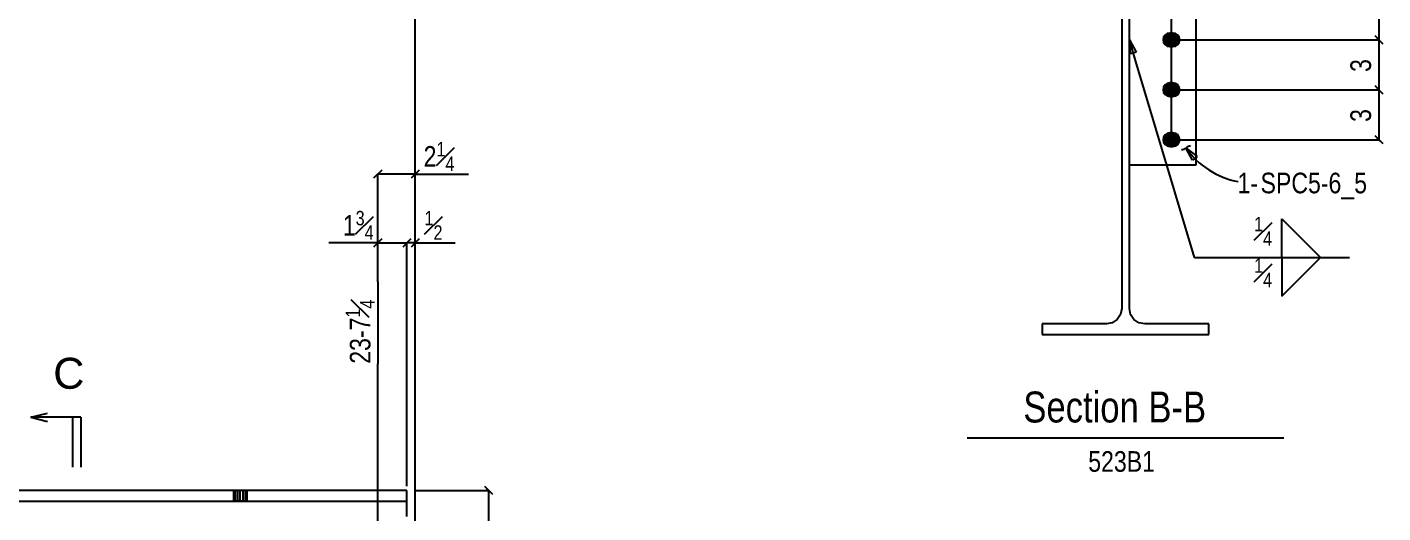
# Model space of a CAD drawing. Extents: x -23 to 149, y -71 to 107.
# Drawn here: x 67.7 to 149, y -1.4 to 27.8 of the extents above; entities that cross this region are included whole.
import ezdxf
from ezdxf.enums import TextEntityAlignment as Align

# ---------------------------------------------------------------- set-up
doc = ezdxf.new("R2010")
doc.units = 0
doc.header["$LTSCALE"] = 91.023009
doc.header["$MEASUREMENT"] = 0
doc.linetypes.add('SDS2_5', pattern=[0.04, 0.02, -0.02])
doc.layers.get('0').update_dxf_attribs({"linetype": 'CONTINUOUS'})
for name, color, linetype in [('OUTLINE', 7, 'CONTINUOUS'), ('SYSTEM_ANNOTATION', 7, 'CONTINUOUS'), ('USER_ADJUSTED', 7, 'CONTINUOUS'), ('USER_ANNOTATION', 7, 'CONTINUOUS')]:
    doc.layers.add(name, color=color, linetype=linetype)
doc.styles.add('ARIAL', font='arial.ttf', dxfattribs={"width": 0.8, "height": 0.2})

msp = doc.modelspace()

# ---------------------------------------------------------------- hatches: boundary and pattern name
for points in [[(136.449, 26.656), (136.604, 26.687), (136.736, 26.775), (136.824, 26.907), (136.855, 27.062), (136.824, 27.218), (136.736, 27.349), (136.604, 27.437), (136.449, 27.468), (136.261, 27.468), (136.106, 27.437), (135.974, 27.349), (135.886, 27.218), (135.855, 27.062), (135.886, 26.907), (135.974, 26.775), (136.106, 26.687), (136.261, 26.656), (136.449, 26.656)], [(136.449, 23.656), (136.604, 23.687), (136.736, 23.775), (136.824, 23.907), (136.855, 24.062), (136.824, 24.218), (136.736, 24.349), (136.604, 24.437), (136.449, 24.468), (136.261, 24.468), (136.106, 24.437), (135.974, 24.349), (135.886, 24.218), (135.855, 24.062), (135.886, 23.907), (135.974, 23.775), (136.106, 23.687), (136.261, 23.656), (136.449, 23.656)], [(136.449, 20.656), (136.604, 20.687), (136.736, 20.775), (136.824, 20.907), (136.855, 21.062), (136.824, 21.218), (136.736, 21.349), (136.604, 21.437), (136.449, 21.468), (136.261, 21.468), (136.106, 21.437), (135.974, 21.349), (135.886, 21.218), (135.855, 21.062), (135.886, 20.907), (135.974, 20.775), (136.106, 20.687), (136.261, 20.656), (136.449, 20.656)]]:
    msp.add_hatch(color=3).paths.add_polyline_path(points, flags=16)

# ---------------------------------------------------------------- linework, layer by layer
at = {"layer": 'OUTLINE', "color": 2, "linetype": 'CONTINUOUS'}
for p, q in [((133.375, 34.5), (133.375, 10.925)), ((133.835, 10.925), (133.835, 34.5)), ((137.835, 19.562), (137.835, 34.562)), ((133.835, 19.562), (137.835, 19.562)), ((133.375, 10.925), (133.305, 10.572)), ((133.905, 10.572), (133.835, 10.925)), ((132.453, 10.002), (128.605, 10.002)), ((128.605, 10.002), (128.605, 9.362)), ((132.806, 10.072), (132.453, 10.002)), ((133.105, 10.272), (132.806, 10.072)), ((133.305, 10.572), (133.105, 10.272)), ((134.105, 10.272), (133.905, 10.572)), ((134.405, 10.072), (134.105, 10.272)), ((134.758, 10.002), (134.405, 10.072)), ((138.605, 10.002), (134.758, 10.002)), ((138.605, 9.362), (138.605, 10.002)), ((128.605, 9.362), (138.605, 9.362)), ((90.5, 0), (5.5, 0)), ((80.094, 0.005), (80.094, 0)), ((80.906, 0), (80.906, 0.005)), ((90.5, -0.64), (90.5, 0)), ((5.5, -0.64), (90.5, -0.64)), ((80.094, -0.64), (80.094, -0.645)), ((80.906, -0.645), (80.906, -0.64)), ((90.5, -0.71), (90.5, -0.64)), ((90.5, -0.91), (90.5, -0.71)), ((90.5, -1.209), (90.5, -0.91)), ((90.5, -1.562), (90.5, -1.209))]:
    msp.add_line(p, q, dxfattribs=at)
at = {"layer": 'OUTLINE', "color": 1, "linetype": 'CONTINUOUS'}
for p, q in [((137.231, 20.574), (137.231, 20.574)), ((137.231, 20.574), (137.893, 20.048)), ((137.62, 19.823), (137.231, 20.574)), ((137.893, 20.048), (137.62, 19.823))]:
    msp.add_line(p, q, dxfattribs=at)
at = {"layer": 'OUTLINE', "color": 1, "linetype": 'SDS2_5'}
for p, q in [((80.094, 0.005), (80.125, 0.005)), ((80.094, 0), (80.094, -0.64)), ((80.125, 0), (80.125, 0.005)), ((80.125, 0.005), (80.213, 0.005)), ((80.125, -0.64), (80.125, 0)), ((80.213, 0), (80.213, 0.005)), ((80.213, 0.005), (80.345, 0.005)), ((80.213, -0.64), (80.213, 0)), ((80.345, 0), (80.345, 0.005)), ((80.345, 0.005), (80.5, 0.005)), ((80.345, -0.64), (80.345, 0)), ((80.5, 0), (80.5, 0.005)), ((80.5, 0.005), (80.655, 0.005)), ((80.5, -0.64), (80.5, 0)), ((80.655, 0.005), (80.655, 0)), ((80.655, 0.005), (80.787, 0.005)), ((80.655, 0), (80.655, -0.64)), ((80.787, 0.005), (80.787, 0)), ((80.787, 0.005), (80.875, 0.005)), ((80.787, 0), (80.787, -0.64)), ((80.875, 0.005), (80.875, 0)), ((80.875, 0.005), (80.906, 0.005)), ((80.875, 0), (80.875, -0.64)), ((80.906, -0.64), (80.906, 0)), ((80.125, -0.645), (80.094, -0.645)), ((80.125, -0.645), (80.125, -0.64)), ((80.213, -0.645), (80.125, -0.645)), ((80.213, -0.645), (80.213, -0.64)), ((80.345, -0.645), (80.213, -0.645)), ((80.345, -0.645), (80.345, -0.64)), ((80.5, -0.645), (80.345, -0.645)), ((80.5, -0.645), (80.5, -0.64)), ((80.655, -0.645), (80.5, -0.645)), ((80.655, -0.64), (80.655, -0.645)), ((80.787, -0.645), (80.655, -0.645)), ((80.787, -0.64), (80.787, -0.645)), ((80.875, -0.645), (80.787, -0.645)), ((80.875, -0.64), (80.875, -0.645)), ((80.906, -0.645), (80.875, -0.645))]:
    msp.add_line(p, q, dxfattribs=at)
at = {"layer": 'OUTLINE', "color": 1, "linetype": 'CONTINUOUS'}
for points in [[(136.449, 26.656), (136.604, 26.687), (136.736, 26.775), (136.824, 26.907), (136.855, 27.062), (136.824, 27.218), (136.736, 27.349), (136.604, 27.437), (136.449, 27.468), (136.261, 27.468), (136.106, 27.437), (135.974, 27.349), (135.886, 27.218), (135.855, 27.062), (135.886, 26.907), (135.974, 26.775), (136.106, 26.687), (136.261, 26.656), (136.449, 26.656)], [(136.449, 23.656), (136.604, 23.687), (136.736, 23.775), (136.824, 23.907), (136.855, 24.062), (136.824, 24.218), (136.736, 24.349), (136.604, 24.437), (136.449, 24.468), (136.261, 24.468), (136.106, 24.437), (135.974, 24.349), (135.886, 24.218), (135.855, 24.062), (135.886, 23.907), (135.974, 23.775), (136.106, 23.687), (136.261, 23.656), (136.449, 23.656)], [(136.449, 20.656), (136.604, 20.687), (136.736, 20.775), (136.824, 20.907), (136.855, 21.062), (136.824, 21.218), (136.736, 21.349), (136.604, 21.437), (136.449, 21.468), (136.261, 21.468), (136.106, 21.437), (135.974, 21.349), (135.886, 21.218), (135.855, 21.062), (135.886, 20.907), (135.974, 20.775), (136.106, 20.687), (136.261, 20.656), (136.449, 20.656)]]:
    msp.add_lwpolyline(points, close=True, dxfattribs=at)
for centre, radius, start, end in [((137, 20.785), 0.313, 264.43969, 317.5698), ((137.463, 20.362), 0.313, 84.43969, 137.5698), ((141.241, 23.336), 4.869, 214.56908, 259.56908)]:
    msp.add_arc(centre, radius, start, end, dxfattribs=at)
at = {"layer": 'SYSTEM_ANNOTATION', "color": 1, "linetype": 'CONTINUOUS'}
for p, q in [((136.355, 21.062), (136.355, 45.531)), ((136.355, 21.062), (136.355, 41.731)), ((148.805, 30.062), (148.805, 27.062)), ((134.271, 25.627), (133.835, 27.062)), ((133.835, 27.062), (133.835, 27.062)), ((133.835, 27.062), (134.245, 26.322)), ((133.906, 26.219), (133.835, 27.062)), ((136.355, 27.062), (148.805, 27.062)), ((136.355, 27.062), (148.805, 27.062)), ((148.805, 27.062), (148.569, 27.298)), ((148.569, 27.298), (149.041, 26.826)), ((148.805, 27.062), (148.569, 27.298)), ((148.569, 27.298), (149.041, 26.826)), ((149.041, 26.826), (148.805, 27.062)), ((149.041, 26.826), (148.805, 27.062)), ((148.805, 27.062), (148.805, 24.062)), ((134.245, 26.322), (133.906, 26.219)), ((137.75, 13.978), (134.271, 25.627)), ((134.271, 25.627), (134.271, 25.627)), ((136.355, 24.062), (148.805, 24.062)), ((136.355, 24.062), (148.805, 24.062)), ((148.805, 24.062), (148.569, 24.298)), ((148.569, 24.298), (149.041, 23.826)), ((148.805, 24.062), (148.569, 24.298)), ((148.569, 24.298), (149.041, 23.826)), ((149.041, 23.826), (148.805, 24.062)), ((149.041, 23.826), (148.805, 24.062)), ((148.805, 24.062), (148.805, 21.062)), ((148.805, 21.062), (148.569, 21.298)), ((148.569, 21.298), (149.041, 20.826)), ((136.355, 21.062), (148.805, 21.062)), ((149.041, 20.826), (148.805, 21.062)), ((88.986, 19.236), (88.514, 18.764)), ((88.514, 18.764), (88.75, 19)), ((88.75, 19), (88.986, 19.236)), ((91, 19), (88.75, 19)), ((88.75, 12.534), (88.75, 19)), ((91.236, 19.236), (90.764, 18.764)), ((90.764, 18.764), (91, 19)), ((91, 19), (91.236, 19.236)), ((91, 0), (91, 19)), ((91, 19), (94.191, 19)), ((88.75, 12.534), (88.75, 12.534)), ((88.75, 12.534), (88.75, 7.606)), ((88.75, -19.5), (88.75, 7.606)), ((88.75, -19.5), (88.75, 7.606)), ((91, 0), (95.4, 0)), ((95.4, 0), (95.164, 0.236)), ((95.164, 0.236), (95.636, -0.236)), ((95.636, -0.236), (95.4, 0)), ((95.4, 0), (95.4, -4.5))]:
    msp.add_line(p, q, dxfattribs=at)
at = {"layer": 'SYSTEM_ANNOTATION', "color": 3, "linetype": 'CONTINUOUS'}
for p, q in [((67.937, 4.395), (68.937, 4.645)), ((70.937, 4.395), (67.937, 4.395)), ((67.937, 4.395), (68.937, 4.145)), ((70.437, 4.395), (70.437, 1.395)), ((70.937, 4.395), (70.937, 1.395)), ((124.105, 3.162), (143.105, 3.162))]:
    msp.add_line(p, q, dxfattribs=at)
at = {"layer": 'USER_ADJUSTED', "color": 1, "linetype": 'CONTINUOUS'}
for p, q in [((91, 0), (91, 89.667)), ((142.975, 13.978), (142.975, 16.3)), ((142.975, 16.3), (145.298, 13.978)), ((137.75, 13.978), (147.039, 13.978)), ((142.975, 13.978), (142.975, 11.655)), ((142.975, 11.655), (145.298, 13.978))]:
    msp.add_line(p, q, dxfattribs=at)
at = {"layer": 'USER_ANNOTATION', "color": 1, "linetype": 'CONTINUOUS'}
for p, q in [((88.75, 14.863), (85.809, 14.863)), ((88.514, 14.627), (88.986, 15.099)), ((88.75, 14.863), (88.514, 14.627)), ((88.986, 15.099), (88.75, 14.863)), ((88.75, 12.534), (88.75, 14.863)), ((88.75, 14.863), (90.5, 14.863)), ((90.264, 14.627), (90.736, 15.099)), ((90.736, 15.099), (90.264, 14.627)), ((90.5, 14.863), (90.264, 14.627)), ((90.264, 14.627), (90.5, 14.863)), ((90.736, 15.099), (90.5, 14.863)), ((90.5, 14.863), (90.736, 15.099)), ((90.5, 14.863), (90.5, 14.863)), ((90.5, 0.25), (90.5, 14.863)), ((91, 14.863), (90.5, 14.863)), ((90.5, 14.863), (90.5, 14.863)), ((90.5, 0.25), (90.5, 14.863)), ((91.236, 15.099), (90.764, 14.627)), ((90.764, 14.627), (91, 14.863)), ((91, 14.863), (91.236, 15.099)), ((91, -3), (91, 14.863)), ((91, 14.863), (93.384, 14.863)), ((88.75, -19.5), (88.75, 7.606))]:
    msp.add_line(p, q, dxfattribs=at)

# ---------------------------------------------------------------- texts
at = {"layer": 'SYSTEM_ANNOTATION', "color": 1, "linetype": 'CONTINUOUS', "style": 'ARIAL', "width": 0.8}
for p in [(148.329, 25.132), (148.329, 22.132)]:
    msp.add_text('3', height=1.239, rotation=90, dxfattribs=at).set_placement(p)
for s, p in [('1-', (140.327, 17.842)), ('SPC5-6_5', (141.704, 17.842)), ('523B1', (131.367, 1.116))]:
    msp.add_text(s, height=1.2386, dxfattribs=at).set_placement(p)
at = {"layer": 'SYSTEM_ANNOTATION', "color": 3, "linetype": 'CONTINUOUS', "style": 'ARIAL'}
msp.add_text('C', height=1.858, dxfattribs=at).set_placement((70.217, 7.032), align=Align.MIDDLE_CENTER)
at = {"layer": 'SYSTEM_ANNOTATION', "color": 3, "linetype": 'CONTINUOUS', "style": 'ARIAL', "width": 0.8}
msp.add_text('Section B-B', height=1.85792, dxfattribs=at).set_placement((127.474, 4.077))
at = {"layer": 'SYSTEM_ANNOTATION', "color": 1, "linetype": 'CONTINUOUS', "insert": (91.5, 19.191), "char_height": 1.23861, "attachment_point": 7, "style": 'ARIAL'}
msp.add_mtext('\\A1;2{\\H0.70x;\\S1#4;}', dxfattribs=at)
at = {"layer": 'SYSTEM_ANNOTATION', "color": 1, "linetype": 'CONTINUOUS', "insert": (88.559, 7.606), "char_height": 1.23861, "attachment_point": 7, "rotation": 90, "style": 'ARIAL'}
msp.add_mtext('\\A1;23-7{\\H0.70x;\\S1#4;}', dxfattribs=at)
at = {"layer": 'USER_ADJUSTED', "color": 1, "linetype": 'CONTINUOUS', "char_height": 1.23861, "style": 'ARIAL'}
for insert, attachment_point in [((142.395, 14.691), 9), ((142.395, 13.936), 3)]:
    msp.add_mtext('\\A1;{\\H0.70x;\\S1#4;}', dxfattribs=dict(at, insert=insert, attachment_point=attachment_point))
at = {"layer": 'USER_ANNOTATION', "color": 1, "linetype": 'CONTINUOUS', "char_height": 1.23861, "style": 'ARIAL'}
for s, insert, attachment_point in [('\\A1;1{\\H0.70x;\\S3#4;}', (88.5, 15.053), 9), ('\\A1;{\\H0.70x;\\S1#2;}', (91.555, 15.053), 7)]:
    msp.add_mtext(s, dxfattribs=dict(at, insert=insert, attachment_point=attachment_point))

doc.saveas('drawing.dxf')
